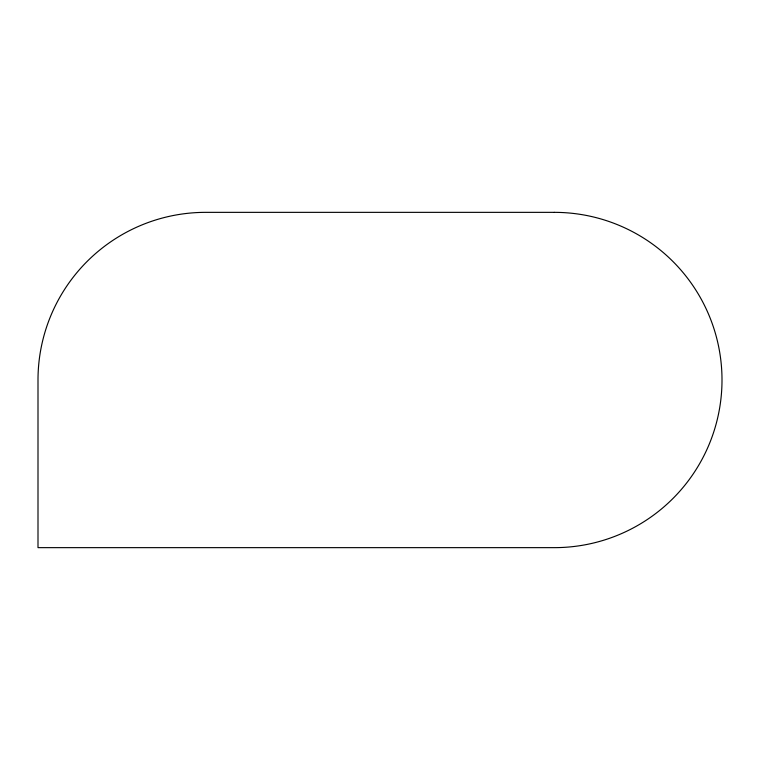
<?xml version="1.0" encoding="UTF-8"?>
<svg xmlns="http://www.w3.org/2000/svg" width="760" height="760" viewBox="0 0 760 760"><rect width="100%" height="100%" fill="white"/><g stroke="black" fill="none" stroke-linecap="round" stroke-linejoin="round"><path stroke-width="1.14" d="M554.353 212.353L205.647 212.353A167.647 167.647 0 0 0 38 380L38 547.646L554.353 547.646A167.647 167.647 0 0 0 722 380A167.647 167.647 0 0 0 554.353 212.353"/></g></svg>
